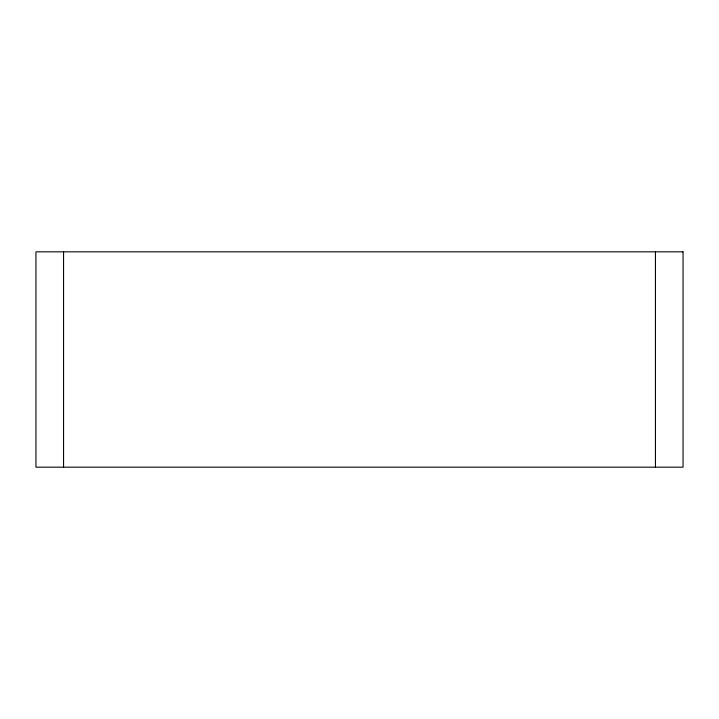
<?xml version="1.0" encoding="UTF-8"?>
<svg xmlns="http://www.w3.org/2000/svg" width="719" height="719" viewBox="0 0 719 719"><rect width="100%" height="100%" fill="white"/><g stroke="black" fill="none" stroke-linecap="round" stroke-linejoin="round"><path stroke-width="1.08" d="M655.44 251.83L655.44 467.17M63.56 251.83L63.56 467.17M683.05 251.83L35.95 251.83L35.95 467.17L683.05 467.17L683.05 251.83"/></g></svg>
